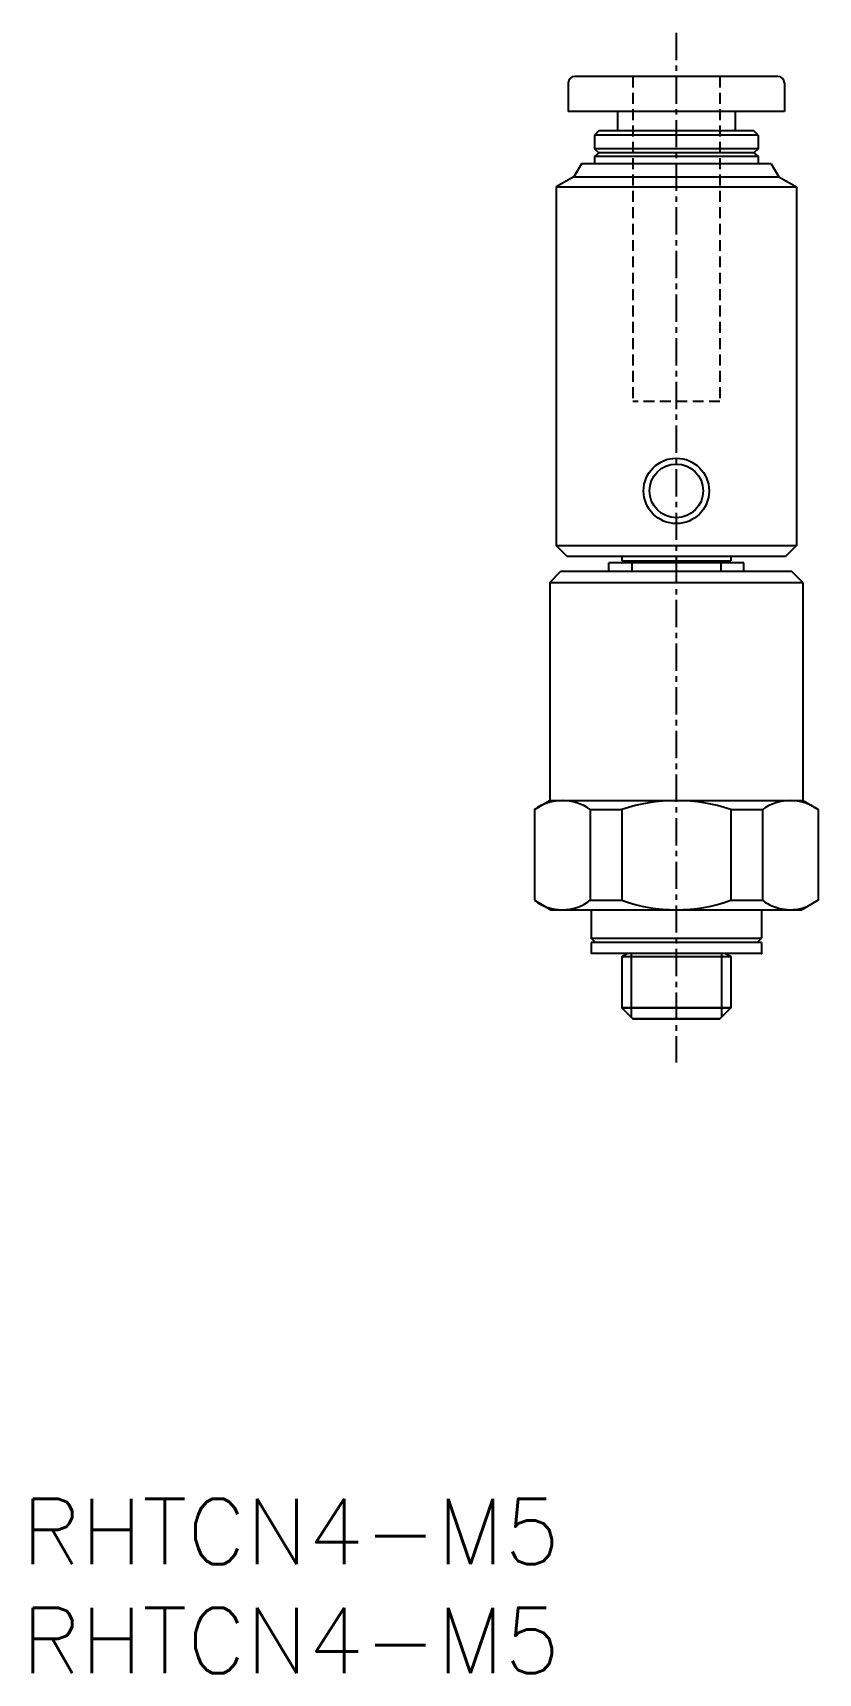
# Model space of a CAD drawing. Extents: x 0.5 to 36.5, y 0 to 75.2.
import ezdxf

# ---------------------------------------------------------------- set-up
doc = ezdxf.new("R2010")
doc.units = 0
doc.linetypes.add('CENTER', pattern=[2, 1.25, -0.25, 0.25, -0.25])
doc.linetypes.add('DASHED', pattern=[0.75, 0.5, -0.25])
doc.layers.get('0').update_dxf_attribs({"linetype": 'CONTINUOUS'})
doc.layers.add('CENTER', color=1, linetype='CENTER')
doc.styles.get("Standard").update_dxf_attribs({"font": 'txt.shx'})

# ---------------------------------------------------------------- blocks, each defined once
blk = doc.blocks.new('*U8')
at = {"color": 7, "linetype": 'CONTINUOUS'}
blk.add_text('RHTCN4-M5', height=3, dxfattribs=at).set_placement((0, 0))
blk = doc.blocks.new('*U9')
at = {"color": 7, "linetype": 'CONTINUOUS'}
blk.add_text('RHTCN4-M5', height=3, dxfattribs=at).set_placement((0, 5))

msp = doc.modelspace()

# ---------------------------------------------------------------- linework, layer by layer
at = {"color": 7, "linetype": 'CONTINUOUS'}
for p, q in [((34.65001, 73.19999), (25.35002, 73.19999)), ((25.05002, 72.89999), (25.05002, 71.59999)), ((34.95001, 72.89999), (34.95001, 71.59999)), ((34.95001, 71.59999), (25.05002, 71.59999)), ((27.30002, 71.59999), (27.30002, 70.69999)), ((32.70001, 71.59999), (32.70001, 70.69999)), ((26.44999, 70.7), (26.24999, 70.5)), ((33.55002, 70.69999), (26.45001, 70.69999)), ((33.75001, 70.49999), (33.55001, 70.69999)), ((26.25, 70.5), (26.25, 69.875)), ((33.75, 70.5), (26.25, 70.5)), ((33.75, 70.5), (33.75, 69.875)), ((25.64999, 69.19999), (25.30359, 68.59999)), ((34.35001, 69.19999), (25.64999, 69.19999)), ((26.24999, 69.875), (26.44999, 69.7)), ((33.75, 69.875), (26.25, 69.875)), ((26.45, 69.7), (26.25, 69.525)), ((26.25, 69.52499), (26.25, 69.19999)), ((33.75, 69.52499), (26.25, 69.52499)), ((33.55002, 69.69999), (26.45001, 69.69999)), ((33.54998, 69.70001), (33.74998, 69.52501)), ((33.75, 69.875), (33.55, 69.7)), ((33.75, 69.52499), (33.75, 69.19999)), ((34.35001, 69.19999), (34.69642, 68.6)), ((25.30359, 68.59999), (24.5, 68.13605)), ((25.30359, 68.59999), (34.69641, 68.59999)), ((34.69639, 68.60001), (35.5, 68.13604)), ((24.5, 68.13605), (24.5, 51.69998)), ((24.5, 68.13605), (35.5, 68.13604)), ((35.5, 68.13604), (35.5, 51.69998)), ((24.5, 51.69998), (35.5, 51.69998)), ((25.00002, 51.19998), (24.50001, 51.69999)), ((35, 51.19998), (25, 51.19998)), ((27.5, 51.19998), (27.5, 50.99999)), ((32.5, 51.19998), (32.5, 50.99999)), ((35.5, 51.69999), (34.99999, 51.19998)), ((24.2, 49.99999), (24.69998, 50.49999)), ((35.29999, 50.49999), (24.69998, 50.49999)), ((26.90499, 50.49998), (26.90499, 50.89999)), ((33.095, 50.89998), (26.905, 50.89998)), ((27.5, 50.99999), (32.5, 50.99999)), ((27.90001, 50.99998), (27.90001, 50.89999)), ((27.955, 50.89998), (27.955, 50.49999)), ((32.045, 50.89998), (32.045, 50.49999)), ((32.09999, 50.99998), (32.09999, 50.89999)), ((33.09499, 50.49998), (33.09499, 50.89999)), ((35.8, 50.00001), (35.29999, 50.5)), ((24.2, 49.99999), (35.8, 50.00001)), ((24.2, 49.99999), (24.2, 40)), ((35.8, 50.00001), (35.8, 40)), ((23.50001, 39.59587), (24.2, 40)), ((24.2, 40), (35.8, 40)), ((35.8, 40), (36.5, 39.59584)), ((23.5, 39.59587), (23.5, 35.43301)), ((26.05383, 39.59587), (27.5, 39.59587)), ((26.05383, 39.59587), (26.05383, 35.43301)), ((27.5, 39.59587), (27.5, 35.43301)), ((32.5, 39.59587), (33.94614, 39.59587)), ((32.5, 39.59587), (32.5, 35.43301)), ((33.94614, 39.59587), (33.94614, 35.43301)), ((36.5, 39.59584), (36.5, 35.43301)), ((23.5, 35.43301), (24.25001, 35)), ((26.05383, 35.43301), (27.5, 35.43301)), ((32.5, 35.43301), (33.94614, 35.43301)), ((36.5, 35.43301), (35.75, 35)), ((24.25, 35), (35.75, 35)), ((26.10001, 35), (26.10001, 33.70001)), ((33.89999, 35), (33.89999, 33.70001)), ((26.09999, 33.70001), (33.89998, 33.7)), ((26.09999, 33.5), (26.09999, 33)), ((26.29999, 33.50001), (26.1, 33.70001)), ((33.89999, 33.5), (26.10001, 33.5)), ((33.69998, 33.50001), (33.89998, 33.70001)), ((33.90001, 33.5), (33.90001, 33)), ((33.90001, 33), (26.1, 33)), ((27.49999, 32.85565), (27.75, 32.99999)), ((27.49999, 32.85565), (27.75, 32.99999)), ((27.5, 32.85566), (32.5, 32.85566)), ((27.5, 32.85566), (27.5, 30.5)), ((27.5, 32.85565), (27.5, 30.50001)), ((27.933, 33), (27.933, 30.067)), ((32.067, 33), (32.067, 30.067)), ((32.25001, 32.99999), (32.5, 32.85566)), ((32.42321, 32.89999), (32.49998, 32.85566)), ((32.5, 32.85566), (32.5, 30.5)), ((27.99999, 30.00001), (27.49999, 30.50001)), ((27.5, 30.5), (32.5, 30.5)), ((27.5, 30.5), (28, 30)), ((27.5, 30.5), (32.5, 30.5)), ((27.5, 30.5), (28, 30)), ((32.5, 30.5), (27.5, 30.5)), ((32.5, 30.49999), (31.99999, 29.99999)), ((32, 30.00001), (32.50001, 30.50001)), ((32.5, 30.50001), (32, 30.00001)), ((28, 30), (32, 30)), ((32, 30), (28, 30)), ((28, 30), (32, 30))]:
    msp.add_line(p, q, dxfattribs=at)
at = {"color": 3, "linetype": 'DASHED'}
for p, q in [((28, 73.19999), (28, 58.29999)), ((32, 73.19999), (32, 58.29999)), ((32, 58.29999), (28, 58.29999))]:
    msp.add_line(p, q, dxfattribs=at)
at = {"color": 7, "linetype": 'CONTINUOUS'}
for radius in [1.5, 1.2295]:
    msp.add_circle((30, 54.19999), radius, dxfattribs=at)
for centre, radius, start, end in [((25.35002, 72.89999), 0.3, 90, 180), ((34.65001, 72.89999), 0.3, 0, 90), ((24.77692, 37.78057), 2.21943, 54.876569, 125.12343), ((30, 32.06518), 7.93482, 71.635127, 108.36487), ((35.22305, 37.78057), 2.21943, 54.876591, 125.12343), ((24.77692, 37.09929), 2.09928, 232.53575, 307.46425), ((30, 42.43338), 7.43338, 250.34713, 289.65287), ((35.22305, 37.09929), 2.09928, 232.53576, 292.53614)]:
    msp.add_arc(centre, radius, start, end, dxfattribs=at)
for p in [(30, 33), (33.90001, 33)]:
    msp.add_point(p, dxfattribs=at)
at = {"layer": 'CENTER', "color": 1, "linetype": 'CENTER'}
msp.add_line((30, 75.19999), (30, 28), dxfattribs=at)

# ---------------------------------------------------------------- block references
at = {"color": 7, "linetype": 'CONTINUOUS'}
for name in ['*U9', '*U8']:
    msp.add_blockref(name, (0, 0), dxfattribs=at)

doc.saveas('drawing.dxf')
